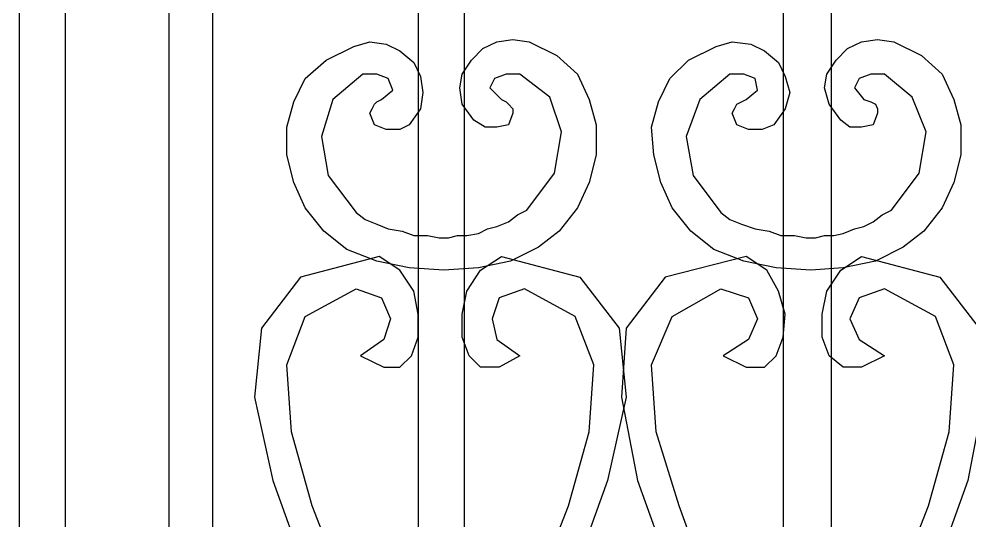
# Model space of a CAD drawing. Header units: centimetres. Extents: x -44.8 to 53, y -30.8 to 53.
# Drawn here: x -43.74 to -17.05, y 10.42 to 24.5 of the extents above; entities that cross this region are included whole.
import ezdxf

# ---------------------------------------------------------------- set-up
doc = ezdxf.new("R2010")
doc.units = ezdxf.units.CM
doc.header["$MEASUREMENT"] = 0
doc.layers.add('layer 1', color=7, linetype='Continuous')

msp = doc.modelspace()

# ---------------------------------------------------------------- linework, layer by layer
at = {"layer": 'layer 1', "color": 156}
for points, knots in [([(-32.53622, -28.21475), (-32.53622, -28.21475), (-32.53622, 51.52764), (-32.53622, 51.52764), (-32.53622, 51.52764), (-32.53622, 51.52764), (-31.24065, 51.52764), (-31.24065, 51.52764), (-31.24065, 51.52764), (-31.24065, 51.52764), (-31.24065, -28.14997), (-31.24065, -28.14997), (-31.24065, -28.14997), (-31.24065, -28.14997), (-32.53622, -28.21475), (-32.53622, -28.21475)], [0, 0, 0, 0, 0.25, 0.25, 0.25, 0.25, 0.5, 0.5, 0.5, 0.5, 0.75, 0.75, 0.75, 0.75, 1, 1, 1, 1]), ([(-22.30121, -28.21475), (-22.30121, -28.21475), (-22.30121, 51.52764), (-22.30121, 51.52764), (-22.30121, 51.52764), (-22.30121, 51.52764), (-20.94086, 51.52764), (-20.94086, 51.52764), (-20.94086, 51.52764), (-20.94086, 51.52764), (-20.94086, -28.14997), (-20.94086, -28.14997), (-20.94086, -28.14997), (-20.94086, -28.14997), (-22.30121, -28.21475), (-22.30121, -28.21475)], [0, 0, 0, 0, 0.25, 0.25, 0.25, 0.25, 0.5, 0.5, 0.5, 0.5, 0.75, 0.75, 0.75, 0.75, 1, 1, 1, 1]), ([(-43.74291, 48.74216), (-43.74291, 48.74216), (-38.30152, 48.74216), (-38.30152, 48.74216), (-38.30152, 48.74216), (-38.30152, 48.74216), (-38.30152, -27.43741), (-38.30152, -27.43741), (-38.30152, -27.43741), (-38.30152, -27.43741), (-43.74291, -27.43741), (-43.74291, -27.43741), (-43.74291, -27.43741), (-43.74291, -27.43741), (-43.74291, 48.74216), (-43.74291, 48.74216)], [0, 0, 0, 0, 0.25, 0.25, 0.25, 0.25, 0.5, 0.5, 0.5, 0.5, 0.75, 0.75, 0.75, 0.75, 1, 1, 1, 1]), ([(-28.58473, 18.55536), (-28.58473, 18.55536), (-28.0665, 19.20314), (-28.0665, 19.20314), (-28.0665, 19.20314), (-28.0665, 19.20314), (-27.74261, 19.91571), (-27.74261, 19.91571), (-27.74261, 19.91571), (-27.74261, 19.91571), (-27.54828, 20.69305), (-27.54828, 20.69305), (-27.54828, 20.69305), (-27.54828, 20.69305), (-27.54828, 21.53517), (-27.54828, 21.53517), (-27.54828, 21.53517), (-27.54828, 21.53517), (-27.74261, 22.24774), (-27.74261, 22.24774), (-27.74261, 22.24774), (-27.74261, 22.24774), (-28.0665, 22.9603), (-28.0665, 22.9603), (-28.0665, 22.9603), (-28.0665, 22.9603), (-28.64951, 23.47853), (-28.64951, 23.47853), (-28.64951, 23.47853), (-28.64951, 23.47853), (-29.42685, 23.8672), (-29.42685, 23.8672), (-29.42685, 23.8672), (-29.42685, 23.8672), (-29.8803, 23.93198), (-29.8803, 23.93198), (-29.8803, 23.93198), (-29.8803, 23.93198), (-30.33375, 23.8672), (-30.33375, 23.8672), (-30.33375, 23.8672), (-30.33375, 23.8672), (-30.72243, 23.67286), (-30.72243, 23.67286), (-30.72243, 23.67286), (-30.72243, 23.67286), (-31.04632, 23.34897), (-31.04632, 23.34897), (-31.04632, 23.34897), (-31.04632, 23.34897), (-31.30543, 22.9603), (-31.30543, 22.9603), (-31.30543, 22.9603), (-31.30543, 22.9603), (-31.37021, 22.57163), (-31.37021, 22.57163), (-31.37021, 22.57163), (-31.37021, 22.57163), (-31.30543, 22.11818), (-31.30543, 22.11818), (-31.30543, 22.11818), (-31.30543, 22.11818), (-30.98154, 21.66473), (-30.98154, 21.66473), (-30.98154, 21.66473), (-30.98154, 21.66473), (-30.65765, 21.47039), (-30.65765, 21.47039), (-30.65765, 21.47039), (-30.65765, 21.47039), (-30.33375, 21.47039), (-30.33375, 21.47039), (-30.33375, 21.47039), (-30.33375, 21.47039), (-30.00986, 21.53517), (-30.00986, 21.53517), (-30.00986, 21.53517), (-30.00986, 21.53517), (-29.8803, 21.85906), (-29.8803, 21.85906), (-29.8803, 21.85906), (-29.8803, 21.85906), (-29.8803, 21.98862), (-29.8803, 21.98862), (-29.8803, 21.98862), (-29.8803, 21.98862), (-30.00986, 22.11818), (-30.00986, 22.11818), (-30.00986, 22.11818), (-30.00986, 22.11818), (-30.07464, 22.18296), (-30.07464, 22.18296), (-30.07464, 22.18296), (-30.07464, 22.18296), (-30.2042, 22.24774), (-30.2042, 22.24774), (-30.2042, 22.24774), (-30.2042, 22.24774), (-30.52809, 22.57163), (-30.52809, 22.57163), (-30.52809, 22.57163), (-30.52809, 22.57163), (-30.39853, 22.83074), (-30.39853, 22.83074), (-30.39853, 22.83074), (-30.39853, 22.83074), (-30.07464, 22.9603), (-30.07464, 22.9603), (-30.07464, 22.9603), (-30.07464, 22.9603), (-29.68597, 22.9603), (-29.68597, 22.9603), (-29.68597, 22.9603), (-29.68597, 22.9603), (-28.84385, 22.31251), (-28.84385, 22.31251), (-28.84385, 22.31251), (-28.84385, 22.31251), (-28.51995, 21.34084), (-28.51995, 21.34084), (-28.51995, 21.34084), (-28.51995, 21.34084), (-28.71429, 20.17482), (-28.71429, 20.17482), (-28.71429, 20.17482), (-28.71429, 20.17482), (-29.49163, 19.13837), (-29.49163, 19.13837), (-29.49163, 19.13837), (-29.49163, 19.13837), (-29.75075, 19.00881), (-29.75075, 19.00881), (-29.75075, 19.00881), (-29.75075, 19.00881), (-30.00986, 18.81447), (-30.00986, 18.81447), (-30.00986, 18.81447), (-30.00986, 18.81447), (-30.33375, 18.68492), (-30.33375, 18.68492), (-30.33375, 18.68492), (-30.33375, 18.68492), (-30.59287, 18.62014), (-30.59287, 18.62014), (-30.59287, 18.62014), (-30.59287, 18.62014), (-30.85198, 18.49058), (-30.85198, 18.49058), (-30.85198, 18.49058), (-30.85198, 18.49058), (-31.17587, 18.4258), (-31.17587, 18.4258), (-31.17587, 18.4258), (-31.17587, 18.4258), (-31.43499, 18.4258), (-31.43499, 18.4258), (-31.43499, 18.4258), (-31.43499, 18.4258), (-31.6941, 18.36102), (-31.6941, 18.36102), (-31.6941, 18.36102), (-31.6941, 18.36102), (-31.6941, 18.36102), (-31.6941, 18.36102), (-31.6941, 18.36102), (-31.6941, 18.36102), (-31.6941, 18.36102), (-31.6941, 18.36102), (-31.6941, 18.36102), (-31.6941, 18.36102), (-31.6941, 18.36102), (-31.6941, 18.36102), (-31.6941, 18.36102), (-31.6941, 18.36102), (-31.6941, 18.36102), (-31.6941, 18.36102), (-31.6941, 18.36102), (-31.6941, 18.36102), (-31.95322, 18.36102), (-31.95322, 18.36102), (-31.95322, 18.36102), (-31.95322, 18.36102), (-32.27711, 18.4258), (-32.27711, 18.4258), (-32.27711, 18.4258), (-32.27711, 18.4258), (-32.66578, 18.4258), (-32.66578, 18.4258), (-32.66578, 18.4258), (-32.66578, 18.4258), (-32.98967, 18.55536), (-32.98967, 18.55536), (-32.98967, 18.55536), (-32.98967, 18.55536), (-33.37835, 18.62014), (-33.37835, 18.62014), (-33.37835, 18.62014), (-33.37835, 18.62014), (-33.70224, 18.74969), (-33.70224, 18.74969), (-33.70224, 18.74969), (-33.70224, 18.74969), (-34.02613, 18.87925), (-34.02613, 18.87925), (-34.02613, 18.87925), (-34.02613, 18.87925), (-34.28525, 19.07359), (-34.28525, 19.07359), (-34.28525, 19.07359), (-34.28525, 19.07359), (-35.06259, 20.11004), (-35.06259, 20.11004), (-35.06259, 20.11004), (-35.06259, 20.11004), (-35.25692, 21.21128), (-35.25692, 21.21128), (-35.25692, 21.21128), (-35.25692, 21.21128), (-34.93303, 22.24774), (-34.93303, 22.24774), (-34.93303, 22.24774), (-34.93303, 22.24774), (-34.09091, 22.9603), (-34.09091, 22.9603), (-34.09091, 22.9603), (-34.09091, 22.9603), (-33.70224, 22.9603), (-33.70224, 22.9603), (-33.70224, 22.9603), (-33.70224, 22.9603), (-33.37835, 22.83074), (-33.37835, 22.83074), (-33.37835, 22.83074), (-33.37835, 22.83074), (-33.24879, 22.50685), (-33.24879, 22.50685), (-33.24879, 22.50685), (-33.24879, 22.50685), (-33.57268, 22.24774), (-33.57268, 22.24774), (-33.57268, 22.24774), (-33.57268, 22.24774), (-33.70224, 22.18296), (-33.70224, 22.18296), (-33.70224, 22.18296), (-33.70224, 22.18296), (-33.76702, 22.11818), (-33.76702, 22.11818), (-33.76702, 22.11818), (-33.76702, 22.11818), (-33.8318, 21.98862), (-33.8318, 21.98862), (-33.8318, 21.98862), (-33.8318, 21.98862), (-33.89657, 21.85906), (-33.89657, 21.85906), (-33.89657, 21.85906), (-33.89657, 21.85906), (-33.76702, 21.53517), (-33.76702, 21.53517), (-33.76702, 21.53517), (-33.76702, 21.53517), (-33.44312, 21.40561), (-33.44312, 21.40561), (-33.44312, 21.40561), (-33.44312, 21.40561), (-33.05445, 21.40561), (-33.05445, 21.40561), (-33.05445, 21.40561), (-33.05445, 21.40561), (-32.79534, 21.53517), (-32.79534, 21.53517), (-32.79534, 21.53517), (-32.79534, 21.53517), (-32.47145, 21.98862), (-32.47145, 21.98862), (-32.47145, 21.98862), (-32.47145, 21.98862), (-32.40667, 22.44207), (-32.40667, 22.44207), (-32.40667, 22.44207), (-32.40667, 22.44207), (-32.47145, 22.89552), (-32.47145, 22.89552), (-32.47145, 22.89552), (-32.47145, 22.89552), (-32.66578, 23.28419), (-32.66578, 23.28419), (-32.66578, 23.28419), (-32.66578, 23.28419), (-33.05445, 23.60809), (-33.05445, 23.60809), (-33.05445, 23.60809), (-33.05445, 23.60809), (-33.44312, 23.80242), (-33.44312, 23.80242), (-33.44312, 23.80242), (-33.44312, 23.80242), (-33.89657, 23.8672), (-33.89657, 23.8672), (-33.89657, 23.8672), (-33.89657, 23.8672), (-34.35002, 23.73764), (-34.35002, 23.73764), (-34.35002, 23.73764), (-34.35002, 23.73764), (-35.12737, 23.34897), (-35.12737, 23.34897), (-35.12737, 23.34897), (-35.12737, 23.34897), (-35.71037, 22.83074), (-35.71037, 22.83074), (-35.71037, 22.83074), (-35.71037, 22.83074), (-36.03427, 22.18296), (-36.03427, 22.18296), (-36.03427, 22.18296), (-36.03427, 22.18296), (-36.2286, 21.47039), (-36.2286, 21.47039), (-36.2286, 21.47039), (-36.2286, 21.47039), (-36.2286, 20.69305), (-36.2286, 20.69305), (-36.2286, 20.69305), (-36.2286, 20.69305), (-36.03427, 19.91571), (-36.03427, 19.91571), (-36.03427, 19.91571), (-36.03427, 19.91571), (-35.71037, 19.20314), (-35.71037, 19.20314), (-35.71037, 19.20314), (-35.71037, 19.20314), (-35.19214, 18.55536), (-35.19214, 18.55536), (-35.19214, 18.55536), (-35.19214, 18.55536), (-34.54436, 18.03713), (-34.54436, 18.03713), (-34.54436, 18.03713), (-34.54436, 18.03713), (-33.70224, 17.71324), (-33.70224, 17.71324), (-33.70224, 17.71324), (-33.70224, 17.71324), (-32.79534, 17.5189), (-32.79534, 17.5189), (-32.79534, 17.5189), (-32.79534, 17.5189), (-31.82366, 17.45412), (-31.82366, 17.45412), (-31.82366, 17.45412), (-31.82366, 17.45412), (-30.85198, 17.5189), (-30.85198, 17.5189), (-30.85198, 17.5189), (-30.85198, 17.5189), (-29.94508, 17.71324), (-29.94508, 17.71324), (-29.94508, 17.71324), (-29.94508, 17.71324), (-29.16774, 18.10191), (-29.16774, 18.10191), (-29.16774, 18.10191), (-29.16774, 18.10191), (-28.58473, 18.55536), (-28.58473, 18.55536)], [0, 0, 0, 0, 0.01086957, 0.01086957, 0.01086957, 0.01086957, 0.02173913, 0.02173913, 0.02173913, 0.02173913, 0.0326087, 0.0326087, 0.0326087, 0.0326087, 0.04347826, 0.04347826, 0.04347826, 0.04347826, 0.05434783, 0.05434783, 0.05434783, 0.05434783, 0.06521739, 0.06521739, 0.06521739, 0.06521739, 0.07608696, 0.07608696, 0.07608696, 0.07608696, 0.08695652, 0.08695652, 0.08695652, 0.08695652, 0.09782609, 0.09782609, 0.09782609, 0.09782609, 0.10869565, 0.10869565, 0.10869565, 0.10869565, 0.11956522, 0.11956522, 0.11956522, 0.11956522, 0.13043478, 0.13043478, 0.13043478, 0.13043478, 0.14130435, 0.14130435, 0.14130435, 0.14130435, 0.15217391, 0.15217391, 0.15217391, 0.15217391, 0.16304348, 0.16304348, 0.16304348, 0.16304348, 0.17391304, 0.17391304, 0.17391304, 0.17391304, 0.18478261, 0.18478261, 0.18478261, 0.18478261, 0.19565217, 0.19565217, 0.19565217, 0.19565217, 0.20652174, 0.20652174, 0.20652174, 0.20652174, 0.2173913, 0.2173913, 0.2173913, 0.2173913, 0.22826087, 0.22826087, 0.22826087, 0.22826087, 0.23913043, 0.23913043, 0.23913043, 0.23913043, 0.25, 0.25, 0.25, 0.25, 0.26086957, 0.26086957, 0.26086957, 0.26086957, 0.27173913, 0.27173913, 0.27173913, 0.27173913, 0.2826087, 0.2826087, 0.2826087, 0.2826087, 0.29347826, 0.29347826, 0.29347826, 0.29347826, 0.30434783, 0.30434783, 0.30434783, 0.30434783, 0.31521739, 0.31521739, 0.31521739, 0.31521739, 0.32608696, 0.32608696, 0.32608696, 0.32608696, 0.33695652, 0.33695652, 0.33695652, 0.33695652, 0.34782609, 0.34782609, 0.34782609, 0.34782609, 0.35869565, 0.35869565, 0.35869565, 0.35869565, 0.36956522, 0.36956522, 0.36956522, 0.36956522, 0.38043478, 0.38043478, 0.38043478, 0.38043478, 0.39130435, 0.39130435, 0.39130435, 0.39130435, 0.40217391, 0.40217391, 0.40217391, 0.40217391, 0.41304348, 0.41304348, 0.41304348, 0.41304348, 0.42391304, 0.42391304, 0.42391304, 0.42391304, 0.43478261, 0.43478261, 0.43478261, 0.43478261, 0.44565217, 0.44565217, 0.44565217, 0.44565217, 0.45652174, 0.45652174, 0.45652174, 0.45652174, 0.4673913, 0.4673913, 0.4673913, 0.4673913, 0.47826087, 0.47826087, 0.47826087, 0.47826087, 0.48913043, 0.48913043, 0.48913043, 0.48913043, 0.5, 0.5, 0.5, 0.5, 0.51086957, 0.51086957, 0.51086957, 0.51086957, 0.52173913, 0.52173913, 0.52173913, 0.52173913, 0.5326087, 0.5326087, 0.5326087, 0.5326087, 0.54347826, 0.54347826, 0.54347826, 0.54347826, 0.55434783, 0.55434783, 0.55434783, 0.55434783, 0.56521739, 0.56521739, 0.56521739, 0.56521739, 0.57608696, 0.57608696, 0.57608696, 0.57608696, 0.58695652, 0.58695652, 0.58695652, 0.58695652, 0.59782609, 0.59782609, 0.59782609, 0.59782609, 0.60869565, 0.60869565, 0.60869565, 0.60869565, 0.61956522, 0.61956522, 0.61956522, 0.61956522, 0.63043478, 0.63043478, 0.63043478, 0.63043478, 0.64130435, 0.64130435, 0.64130435, 0.64130435, 0.65217391, 0.65217391, 0.65217391, 0.65217391, 0.66304348, 0.66304348, 0.66304348, 0.66304348, 0.67391304, 0.67391304, 0.67391304, 0.67391304, 0.68478261, 0.68478261, 0.68478261, 0.68478261, 0.69565217, 0.69565217, 0.69565217, 0.69565217, 0.70652174, 0.70652174, 0.70652174, 0.70652174, 0.7173913, 0.7173913, 0.7173913, 0.7173913, 0.72826087, 0.72826087, 0.72826087, 0.72826087, 0.73913043, 0.73913043, 0.73913043, 0.73913043, 0.75, 0.75, 0.75, 0.75, 0.76086957, 0.76086957, 0.76086957, 0.76086957, 0.77173913, 0.77173913, 0.77173913, 0.77173913, 0.7826087, 0.7826087, 0.7826087, 0.7826087, 0.79347826, 0.79347826, 0.79347826, 0.79347826, 0.80434783, 0.80434783, 0.80434783, 0.80434783, 0.81521739, 0.81521739, 0.81521739, 0.81521739, 0.82608696, 0.82608696, 0.82608696, 0.82608696, 0.83695652, 0.83695652, 0.83695652, 0.83695652, 0.84782609, 0.84782609, 0.84782609, 0.84782609, 0.85869565, 0.85869565, 0.85869565, 0.85869565, 0.86956522, 0.86956522, 0.86956522, 0.86956522, 0.88043478, 0.88043478, 0.88043478, 0.88043478, 0.89130435, 0.89130435, 0.89130435, 0.89130435, 0.90217391, 0.90217391, 0.90217391, 0.90217391, 0.91304348, 0.91304348, 0.91304348, 0.91304348, 0.92391304, 0.92391304, 0.92391304, 0.92391304, 0.93478261, 0.93478261, 0.93478261, 0.93478261, 0.94565217, 0.94565217, 0.94565217, 0.94565217, 0.95652174, 0.95652174, 0.95652174, 0.95652174, 0.9673913, 0.9673913, 0.9673913, 0.9673913, 0.97826087, 0.97826087, 0.97826087, 0.97826087, 0.98913043, 0.98913043, 0.98913043, 0.98913043, 1, 1, 1, 1]), ([(-18.34972, 18.55536), (-18.34972, 18.55536), (-17.83149, 19.20314), (-17.83149, 19.20314), (-17.83149, 19.20314), (-17.83149, 19.20314), (-17.5076, 19.91571), (-17.5076, 19.91571), (-17.5076, 19.91571), (-17.5076, 19.91571), (-17.31327, 20.69305), (-17.31327, 20.69305), (-17.31327, 20.69305), (-17.31327, 20.69305), (-17.31327, 21.53517), (-17.31327, 21.53517), (-17.31327, 21.53517), (-17.31327, 21.53517), (-17.5076, 22.24774), (-17.5076, 22.24774), (-17.5076, 22.24774), (-17.5076, 22.24774), (-17.83149, 22.9603), (-17.83149, 22.9603), (-17.83149, 22.9603), (-17.83149, 22.9603), (-18.4145, 23.47853), (-18.4145, 23.47853), (-18.4145, 23.47853), (-18.4145, 23.47853), (-19.19184, 23.8672), (-19.19184, 23.8672), (-19.19184, 23.8672), (-19.19184, 23.8672), (-19.64529, 23.93198), (-19.64529, 23.93198), (-19.64529, 23.93198), (-19.64529, 23.93198), (-20.09874, 23.8672), (-20.09874, 23.8672), (-20.09874, 23.8672), (-20.09874, 23.8672), (-20.48741, 23.67286), (-20.48741, 23.67286), (-20.48741, 23.67286), (-20.48741, 23.67286), (-20.81131, 23.34897), (-20.81131, 23.34897), (-20.81131, 23.34897), (-20.81131, 23.34897), (-21.07042, 22.9603), (-21.07042, 22.9603), (-21.07042, 22.9603), (-21.07042, 22.9603), (-21.1352, 22.57163), (-21.1352, 22.57163), (-21.1352, 22.57163), (-21.1352, 22.57163), (-21.00564, 22.11818), (-21.00564, 22.11818), (-21.00564, 22.11818), (-21.00564, 22.11818), (-20.68175, 21.66473), (-20.68175, 21.66473), (-20.68175, 21.66473), (-20.68175, 21.66473), (-20.42264, 21.47039), (-20.42264, 21.47039), (-20.42264, 21.47039), (-20.42264, 21.47039), (-20.09874, 21.47039), (-20.09874, 21.47039), (-20.09874, 21.47039), (-20.09874, 21.47039), (-19.77485, 21.53517), (-19.77485, 21.53517), (-19.77485, 21.53517), (-19.77485, 21.53517), (-19.64529, 21.85906), (-19.64529, 21.85906), (-19.64529, 21.85906), (-19.64529, 21.85906), (-19.64529, 21.98862), (-19.64529, 21.98862), (-19.64529, 21.98862), (-19.64529, 21.98862), (-19.71007, 22.11818), (-19.71007, 22.11818), (-19.71007, 22.11818), (-19.71007, 22.11818), (-19.83963, 22.18296), (-19.83963, 22.18296), (-19.83963, 22.18296), (-19.83963, 22.18296), (-20.03396, 22.24774), (-20.03396, 22.24774), (-20.03396, 22.24774), (-20.03396, 22.24774), (-20.29308, 22.57163), (-20.29308, 22.57163), (-20.29308, 22.57163), (-20.29308, 22.57163), (-20.16352, 22.83074), (-20.16352, 22.83074), (-20.16352, 22.83074), (-20.16352, 22.83074), (-19.83963, 22.9603), (-19.83963, 22.9603), (-19.83963, 22.9603), (-19.83963, 22.9603), (-19.45096, 22.9603), (-19.45096, 22.9603), (-19.45096, 22.9603), (-19.45096, 22.9603), (-18.67362, 22.31251), (-18.67362, 22.31251), (-18.67362, 22.31251), (-18.67362, 22.31251), (-18.28494, 21.34084), (-18.28494, 21.34084), (-18.28494, 21.34084), (-18.28494, 21.34084), (-18.47928, 20.17482), (-18.47928, 20.17482), (-18.47928, 20.17482), (-18.47928, 20.17482), (-19.25662, 19.13837), (-19.25662, 19.13837), (-19.25662, 19.13837), (-19.25662, 19.13837), (-19.51574, 19.00881), (-19.51574, 19.00881), (-19.51574, 19.00881), (-19.51574, 19.00881), (-19.77485, 18.81447), (-19.77485, 18.81447), (-19.77485, 18.81447), (-19.77485, 18.81447), (-20.03396, 18.68492), (-20.03396, 18.68492), (-20.03396, 18.68492), (-20.03396, 18.68492), (-20.29308, 18.62014), (-20.29308, 18.62014), (-20.29308, 18.62014), (-20.29308, 18.62014), (-20.61697, 18.49058), (-20.61697, 18.49058), (-20.61697, 18.49058), (-20.61697, 18.49058), (-20.87609, 18.4258), (-20.87609, 18.4258), (-20.87609, 18.4258), (-20.87609, 18.4258), (-21.1352, 18.4258), (-21.1352, 18.4258), (-21.1352, 18.4258), (-21.1352, 18.4258), (-21.39431, 18.36102), (-21.39431, 18.36102), (-21.39431, 18.36102), (-21.39431, 18.36102), (-21.39431, 18.36102), (-21.39431, 18.36102), (-21.39431, 18.36102), (-21.39431, 18.36102), (-21.39431, 18.36102), (-21.39431, 18.36102), (-21.39431, 18.36102), (-21.39431, 18.36102), (-21.39431, 18.36102), (-21.39431, 18.36102), (-21.39431, 18.36102), (-21.39431, 18.36102), (-21.39431, 18.36102), (-21.39431, 18.36102), (-21.39431, 18.36102), (-21.39431, 18.36102), (-21.65343, 18.36102), (-21.65343, 18.36102), (-21.65343, 18.36102), (-21.65343, 18.36102), (-21.97732, 18.4258), (-21.97732, 18.4258), (-21.97732, 18.4258), (-21.97732, 18.4258), (-22.36599, 18.4258), (-22.36599, 18.4258), (-22.36599, 18.4258), (-22.36599, 18.4258), (-22.68989, 18.55536), (-22.68989, 18.55536), (-22.68989, 18.55536), (-22.68989, 18.55536), (-23.07856, 18.62014), (-23.07856, 18.62014), (-23.07856, 18.62014), (-23.07856, 18.62014), (-23.46723, 18.74969), (-23.46723, 18.74969), (-23.46723, 18.74969), (-23.46723, 18.74969), (-23.79112, 18.87925), (-23.79112, 18.87925), (-23.79112, 18.87925), (-23.79112, 18.87925), (-24.05023, 19.07359), (-24.05023, 19.07359), (-24.05023, 19.07359), (-24.05023, 19.07359), (-24.82758, 20.11004), (-24.82758, 20.11004), (-24.82758, 20.11004), (-24.82758, 20.11004), (-25.02191, 21.21128), (-25.02191, 21.21128), (-25.02191, 21.21128), (-25.02191, 21.21128), (-24.63324, 22.24774), (-24.63324, 22.24774), (-24.63324, 22.24774), (-24.63324, 22.24774), (-23.79112, 22.9603), (-23.79112, 22.9603), (-23.79112, 22.9603), (-23.79112, 22.9603), (-23.40245, 22.9603), (-23.40245, 22.9603), (-23.40245, 22.9603), (-23.40245, 22.9603), (-23.07856, 22.83074), (-23.07856, 22.83074), (-23.07856, 22.83074), (-23.07856, 22.83074), (-23.01378, 22.50685), (-23.01378, 22.50685), (-23.01378, 22.50685), (-23.01378, 22.50685), (-23.33767, 22.24774), (-23.33767, 22.24774), (-23.33767, 22.24774), (-23.33767, 22.24774), (-23.46723, 22.18296), (-23.46723, 22.18296), (-23.46723, 22.18296), (-23.46723, 22.18296), (-23.59678, 22.11818), (-23.59678, 22.11818), (-23.59678, 22.11818), (-23.59678, 22.11818), (-23.66156, 21.98862), (-23.66156, 21.98862), (-23.66156, 21.98862), (-23.66156, 21.98862), (-23.72634, 21.85906), (-23.72634, 21.85906), (-23.72634, 21.85906), (-23.72634, 21.85906), (-23.59678, 21.53517), (-23.59678, 21.53517), (-23.59678, 21.53517), (-23.59678, 21.53517), (-23.27289, 21.40561), (-23.27289, 21.40561), (-23.27289, 21.40561), (-23.27289, 21.40561), (-22.88422, 21.40561), (-22.88422, 21.40561), (-22.88422, 21.40561), (-22.88422, 21.40561), (-22.56033, 21.53517), (-22.56033, 21.53517), (-22.56033, 21.53517), (-22.56033, 21.53517), (-22.23644, 21.98862), (-22.23644, 21.98862), (-22.23644, 21.98862), (-22.23644, 21.98862), (-22.10688, 22.44207), (-22.10688, 22.44207), (-22.10688, 22.44207), (-22.10688, 22.44207), (-22.23644, 22.89552), (-22.23644, 22.89552), (-22.23644, 22.89552), (-22.23644, 22.89552), (-22.43077, 23.28419), (-22.43077, 23.28419), (-22.43077, 23.28419), (-22.43077, 23.28419), (-22.81944, 23.60809), (-22.81944, 23.60809), (-22.81944, 23.60809), (-22.81944, 23.60809), (-23.20811, 23.80242), (-23.20811, 23.80242), (-23.20811, 23.80242), (-23.20811, 23.80242), (-23.72634, 23.8672), (-23.72634, 23.8672), (-23.72634, 23.8672), (-23.72634, 23.8672), (-24.17979, 23.73764), (-24.17979, 23.73764), (-24.17979, 23.73764), (-24.17979, 23.73764), (-24.95713, 23.34897), (-24.95713, 23.34897), (-24.95713, 23.34897), (-24.95713, 23.34897), (-25.47536, 22.83074), (-25.47536, 22.83074), (-25.47536, 22.83074), (-25.47536, 22.83074), (-25.79926, 22.18296), (-25.79926, 22.18296), (-25.79926, 22.18296), (-25.79926, 22.18296), (-25.99359, 21.47039), (-25.99359, 21.47039), (-25.99359, 21.47039), (-25.99359, 21.47039), (-25.92881, 20.69305), (-25.92881, 20.69305), (-25.92881, 20.69305), (-25.92881, 20.69305), (-25.73448, 19.91571), (-25.73448, 19.91571), (-25.73448, 19.91571), (-25.73448, 19.91571), (-25.41058, 19.20314), (-25.41058, 19.20314), (-25.41058, 19.20314), (-25.41058, 19.20314), (-24.89236, 18.55536), (-24.89236, 18.55536), (-24.89236, 18.55536), (-24.89236, 18.55536), (-24.24457, 18.03713), (-24.24457, 18.03713), (-24.24457, 18.03713), (-24.24457, 18.03713), (-23.40245, 17.71324), (-23.40245, 17.71324), (-23.40245, 17.71324), (-23.40245, 17.71324), (-22.49555, 17.5189), (-22.49555, 17.5189), (-22.49555, 17.5189), (-22.49555, 17.5189), (-21.52387, 17.45412), (-21.52387, 17.45412), (-21.52387, 17.45412), (-21.52387, 17.45412), (-20.61697, 17.5189), (-20.61697, 17.5189), (-20.61697, 17.5189), (-20.61697, 17.5189), (-19.71007, 17.71324), (-19.71007, 17.71324), (-19.71007, 17.71324), (-19.71007, 17.71324), (-18.93273, 18.10191), (-18.93273, 18.10191), (-18.93273, 18.10191), (-18.93273, 18.10191), (-18.34972, 18.55536), (-18.34972, 18.55536)], [0, 0, 0, 0, 0.01086957, 0.01086957, 0.01086957, 0.01086957, 0.02173913, 0.02173913, 0.02173913, 0.02173913, 0.0326087, 0.0326087, 0.0326087, 0.0326087, 0.04347826, 0.04347826, 0.04347826, 0.04347826, 0.05434783, 0.05434783, 0.05434783, 0.05434783, 0.06521739, 0.06521739, 0.06521739, 0.06521739, 0.07608696, 0.07608696, 0.07608696, 0.07608696, 0.08695652, 0.08695652, 0.08695652, 0.08695652, 0.09782609, 0.09782609, 0.09782609, 0.09782609, 0.10869565, 0.10869565, 0.10869565, 0.10869565, 0.11956522, 0.11956522, 0.11956522, 0.11956522, 0.13043478, 0.13043478, 0.13043478, 0.13043478, 0.14130435, 0.14130435, 0.14130435, 0.14130435, 0.15217391, 0.15217391, 0.15217391, 0.15217391, 0.16304348, 0.16304348, 0.16304348, 0.16304348, 0.17391304, 0.17391304, 0.17391304, 0.17391304, 0.18478261, 0.18478261, 0.18478261, 0.18478261, 0.19565217, 0.19565217, 0.19565217, 0.19565217, 0.20652174, 0.20652174, 0.20652174, 0.20652174, 0.2173913, 0.2173913, 0.2173913, 0.2173913, 0.22826087, 0.22826087, 0.22826087, 0.22826087, 0.23913043, 0.23913043, 0.23913043, 0.23913043, 0.25, 0.25, 0.25, 0.25, 0.26086957, 0.26086957, 0.26086957, 0.26086957, 0.27173913, 0.27173913, 0.27173913, 0.27173913, 0.2826087, 0.2826087, 0.2826087, 0.2826087, 0.29347826, 0.29347826, 0.29347826, 0.29347826, 0.30434783, 0.30434783, 0.30434783, 0.30434783, 0.31521739, 0.31521739, 0.31521739, 0.31521739, 0.32608696, 0.32608696, 0.32608696, 0.32608696, 0.33695652, 0.33695652, 0.33695652, 0.33695652, 0.34782609, 0.34782609, 0.34782609, 0.34782609, 0.35869565, 0.35869565, 0.35869565, 0.35869565, 0.36956522, 0.36956522, 0.36956522, 0.36956522, 0.38043478, 0.38043478, 0.38043478, 0.38043478, 0.39130435, 0.39130435, 0.39130435, 0.39130435, 0.40217391, 0.40217391, 0.40217391, 0.40217391, 0.41304348, 0.41304348, 0.41304348, 0.41304348, 0.42391304, 0.42391304, 0.42391304, 0.42391304, 0.43478261, 0.43478261, 0.43478261, 0.43478261, 0.44565217, 0.44565217, 0.44565217, 0.44565217, 0.45652174, 0.45652174, 0.45652174, 0.45652174, 0.4673913, 0.4673913, 0.4673913, 0.4673913, 0.47826087, 0.47826087, 0.47826087, 0.47826087, 0.48913043, 0.48913043, 0.48913043, 0.48913043, 0.5, 0.5, 0.5, 0.5, 0.51086957, 0.51086957, 0.51086957, 0.51086957, 0.52173913, 0.52173913, 0.52173913, 0.52173913, 0.5326087, 0.5326087, 0.5326087, 0.5326087, 0.54347826, 0.54347826, 0.54347826, 0.54347826, 0.55434783, 0.55434783, 0.55434783, 0.55434783, 0.56521739, 0.56521739, 0.56521739, 0.56521739, 0.57608696, 0.57608696, 0.57608696, 0.57608696, 0.58695652, 0.58695652, 0.58695652, 0.58695652, 0.59782609, 0.59782609, 0.59782609, 0.59782609, 0.60869565, 0.60869565, 0.60869565, 0.60869565, 0.61956522, 0.61956522, 0.61956522, 0.61956522, 0.63043478, 0.63043478, 0.63043478, 0.63043478, 0.64130435, 0.64130435, 0.64130435, 0.64130435, 0.65217391, 0.65217391, 0.65217391, 0.65217391, 0.66304348, 0.66304348, 0.66304348, 0.66304348, 0.67391304, 0.67391304, 0.67391304, 0.67391304, 0.68478261, 0.68478261, 0.68478261, 0.68478261, 0.69565217, 0.69565217, 0.69565217, 0.69565217, 0.70652174, 0.70652174, 0.70652174, 0.70652174, 0.7173913, 0.7173913, 0.7173913, 0.7173913, 0.72826087, 0.72826087, 0.72826087, 0.72826087, 0.73913043, 0.73913043, 0.73913043, 0.73913043, 0.75, 0.75, 0.75, 0.75, 0.76086957, 0.76086957, 0.76086957, 0.76086957, 0.77173913, 0.77173913, 0.77173913, 0.77173913, 0.7826087, 0.7826087, 0.7826087, 0.7826087, 0.79347826, 0.79347826, 0.79347826, 0.79347826, 0.80434783, 0.80434783, 0.80434783, 0.80434783, 0.81521739, 0.81521739, 0.81521739, 0.81521739, 0.82608696, 0.82608696, 0.82608696, 0.82608696, 0.83695652, 0.83695652, 0.83695652, 0.83695652, 0.84782609, 0.84782609, 0.84782609, 0.84782609, 0.85869565, 0.85869565, 0.85869565, 0.85869565, 0.86956522, 0.86956522, 0.86956522, 0.86956522, 0.88043478, 0.88043478, 0.88043478, 0.88043478, 0.89130435, 0.89130435, 0.89130435, 0.89130435, 0.90217391, 0.90217391, 0.90217391, 0.90217391, 0.91304348, 0.91304348, 0.91304348, 0.91304348, 0.92391304, 0.92391304, 0.92391304, 0.92391304, 0.93478261, 0.93478261, 0.93478261, 0.93478261, 0.94565217, 0.94565217, 0.94565217, 0.94565217, 0.95652174, 0.95652174, 0.95652174, 0.95652174, 0.9673913, 0.9673913, 0.9673913, 0.9673913, 0.97826087, 0.97826087, 0.97826087, 0.97826087, 0.98913043, 0.98913043, 0.98913043, 0.98913043, 1, 1, 1, 1]), ([(-32.53622, -1.33165), (-32.53622, -1.33165), (-32.53622, -0.55431), (-32.53622, -0.55431), (-32.53622, -0.55431), (-32.53622, -0.55431), (-32.601, 0.35259), (-32.601, 0.35259), (-32.601, 0.35259), (-32.601, 0.35259), (-32.73056, 1.32427), (-32.73056, 1.32427), (-32.73056, 1.32427), (-32.73056, 1.32427), (-32.9249, 2.36072), (-32.9249, 2.36072), (-32.9249, 2.36072), (-32.9249, 2.36072), (-33.63746, 4.2393), (-33.63746, 4.2393), (-33.63746, 4.2393), (-33.63746, 4.2393), (-34.60914, 6.50655), (-34.60914, 6.50655), (-34.60914, 6.50655), (-34.60914, 6.50655), (-35.71037, 9.03291), (-35.71037, 9.03291), (-35.71037, 9.03291), (-35.71037, 9.03291), (-36.61727, 11.55928), (-36.61727, 11.55928), (-36.61727, 11.55928), (-36.61727, 11.55928), (-37.1355, 13.8913), (-37.1355, 13.8913), (-37.1355, 13.8913), (-37.1355, 13.8913), (-36.94117, 15.83466), (-36.94117, 15.83466), (-36.94117, 15.83466), (-36.94117, 15.83466), (-35.83993, 17.25979), (-35.83993, 17.25979), (-35.83993, 17.25979), (-35.83993, 17.25979), (-33.63746, 17.84279), (-33.63746, 17.84279), (-33.63746, 17.84279), (-33.63746, 17.84279), (-33.05445, 17.45412), (-33.05445, 17.45412), (-33.05445, 17.45412), (-33.05445, 17.45412), (-32.66578, 16.87112), (-32.66578, 16.87112), (-32.66578, 16.87112), (-32.66578, 16.87112), (-32.53622, 16.22333), (-32.53622, 16.22333), (-32.53622, 16.22333), (-32.53622, 16.22333), (-32.53622, 15.57555), (-32.53622, 15.57555), (-32.53622, 15.57555), (-32.53622, 15.57555), (-32.73056, 15.05732), (-32.73056, 15.05732), (-32.73056, 15.05732), (-32.73056, 15.05732), (-33.05445, 14.73342), (-33.05445, 14.73342), (-33.05445, 14.73342), (-33.05445, 14.73342), (-33.5079, 14.73342), (-33.5079, 14.73342), (-33.5079, 14.73342), (-33.5079, 14.73342), (-34.15569, 15.05732), (-34.15569, 15.05732), (-34.15569, 15.05732), (-34.15569, 15.05732), (-33.5079, 15.51077), (-33.5079, 15.51077), (-33.5079, 15.51077), (-33.5079, 15.51077), (-33.31357, 16.09377), (-33.31357, 16.09377), (-33.31357, 16.09377), (-33.31357, 16.09377), (-33.57268, 16.67678), (-33.57268, 16.67678), (-33.57268, 16.67678), (-33.57268, 16.67678), (-34.28525, 16.9359), (-34.28525, 16.9359), (-34.28525, 16.9359), (-34.28525, 16.9359), (-35.71037, 16.15855), (-35.71037, 16.15855), (-35.71037, 16.15855), (-35.71037, 16.15855), (-36.2286, 14.7982), (-36.2286, 14.7982), (-36.2286, 14.7982), (-36.2286, 14.7982), (-36.09904, 12.91963), (-36.09904, 12.91963), (-36.09904, 12.91963), (-36.09904, 12.91963), (-35.51604, 10.84671), (-35.51604, 10.84671), (-35.51604, 10.84671), (-35.51604, 10.84671), (-34.60914, 8.51468), (-34.60914, 8.51468), (-34.60914, 8.51468), (-34.60914, 8.51468), (-33.57268, 6.24743), (-33.57268, 6.24743), (-33.57268, 6.24743), (-33.57268, 6.24743), (-32.73056, 4.17452), (-32.73056, 4.17452), (-32.73056, 4.17452), (-32.73056, 4.17452), (-32.08277, 2.36072), (-32.08277, 2.36072), (-32.08277, 2.36072), (-32.08277, 2.36072), (-32.53622, -1.33165), (-32.53622, -1.33165)], [0, 0, 0, 0, 0.03030303, 0.03030303, 0.03030303, 0.03030303, 0.06060606, 0.06060606, 0.06060606, 0.06060606, 0.09090909, 0.09090909, 0.09090909, 0.09090909, 0.12121212, 0.12121212, 0.12121212, 0.12121212, 0.15151515, 0.15151515, 0.15151515, 0.15151515, 0.18181818, 0.18181818, 0.18181818, 0.18181818, 0.21212121, 0.21212121, 0.21212121, 0.21212121, 0.24242424, 0.24242424, 0.24242424, 0.24242424, 0.27272727, 0.27272727, 0.27272727, 0.27272727, 0.3030303, 0.3030303, 0.3030303, 0.3030303, 0.33333333, 0.33333333, 0.33333333, 0.33333333, 0.36363636, 0.36363636, 0.36363636, 0.36363636, 0.39393939, 0.39393939, 0.39393939, 0.39393939, 0.42424242, 0.42424242, 0.42424242, 0.42424242, 0.45454545, 0.45454545, 0.45454545, 0.45454545, 0.48484848, 0.48484848, 0.48484848, 0.48484848, 0.51515152, 0.51515152, 0.51515152, 0.51515152, 0.54545455, 0.54545455, 0.54545455, 0.54545455, 0.57575758, 0.57575758, 0.57575758, 0.57575758, 0.60606061, 0.60606061, 0.60606061, 0.60606061, 0.63636364, 0.63636364, 0.63636364, 0.63636364, 0.66666667, 0.66666667, 0.66666667, 0.66666667, 0.6969697, 0.6969697, 0.6969697, 0.6969697, 0.72727273, 0.72727273, 0.72727273, 0.72727273, 0.75757576, 0.75757576, 0.75757576, 0.75757576, 0.78787879, 0.78787879, 0.78787879, 0.78787879, 0.81818182, 0.81818182, 0.81818182, 0.81818182, 0.84848485, 0.84848485, 0.84848485, 0.84848485, 0.87878788, 0.87878788, 0.87878788, 0.87878788, 0.90909091, 0.90909091, 0.90909091, 0.90909091, 0.93939394, 0.93939394, 0.93939394, 0.93939394, 0.96969697, 0.96969697, 0.96969697, 0.96969697, 1, 1, 1, 1]), ([(-31.24065, -1.33165), (-31.24065, -1.33165), (-31.24065, -0.55431), (-31.24065, -0.55431), (-31.24065, -0.55431), (-31.24065, -0.55431), (-31.17587, 0.35259), (-31.17587, 0.35259), (-31.17587, 0.35259), (-31.17587, 0.35259), (-31.04632, 1.32427), (-31.04632, 1.32427), (-31.04632, 1.32427), (-31.04632, 1.32427), (-30.85198, 2.36072), (-30.85198, 2.36072), (-30.85198, 2.36072), (-30.85198, 2.36072), (-30.2042, 4.2393), (-30.2042, 4.2393), (-30.2042, 4.2393), (-30.2042, 4.2393), (-29.16774, 6.50655), (-29.16774, 6.50655), (-29.16774, 6.50655), (-29.16774, 6.50655), (-28.13128, 9.03291), (-28.13128, 9.03291), (-28.13128, 9.03291), (-28.13128, 9.03291), (-27.22438, 11.55928), (-27.22438, 11.55928), (-27.22438, 11.55928), (-27.22438, 11.55928), (-26.70616, 13.8913), (-26.70616, 13.8913), (-26.70616, 13.8913), (-26.70616, 13.8913), (-26.90049, 15.83466), (-26.90049, 15.83466), (-26.90049, 15.83466), (-26.90049, 15.83466), (-28.00173, 17.25979), (-28.00173, 17.25979), (-28.00173, 17.25979), (-28.00173, 17.25979), (-30.2042, 17.84279), (-30.2042, 17.84279), (-30.2042, 17.84279), (-30.2042, 17.84279), (-30.7872, 17.45412), (-30.7872, 17.45412), (-30.7872, 17.45412), (-30.7872, 17.45412), (-31.17587, 16.87112), (-31.17587, 16.87112), (-31.17587, 16.87112), (-31.17587, 16.87112), (-31.30543, 16.22333), (-31.30543, 16.22333), (-31.30543, 16.22333), (-31.30543, 16.22333), (-31.30543, 15.57555), (-31.30543, 15.57555), (-31.30543, 15.57555), (-31.30543, 15.57555), (-31.1111, 15.05732), (-31.1111, 15.05732), (-31.1111, 15.05732), (-31.1111, 15.05732), (-30.7872, 14.73342), (-30.7872, 14.73342), (-30.7872, 14.73342), (-30.7872, 14.73342), (-30.26898, 14.73342), (-30.26898, 14.73342), (-30.26898, 14.73342), (-30.26898, 14.73342), (-29.68597, 15.05732), (-29.68597, 15.05732), (-29.68597, 15.05732), (-29.68597, 15.05732), (-30.33375, 15.51077), (-30.33375, 15.51077), (-30.33375, 15.51077), (-30.33375, 15.51077), (-30.46331, 16.09377), (-30.46331, 16.09377), (-30.46331, 16.09377), (-30.46331, 16.09377), (-30.26898, 16.67678), (-30.26898, 16.67678), (-30.26898, 16.67678), (-30.26898, 16.67678), (-29.55641, 16.9359), (-29.55641, 16.9359), (-29.55641, 16.9359), (-29.55641, 16.9359), (-28.13128, 16.15855), (-28.13128, 16.15855), (-28.13128, 16.15855), (-28.13128, 16.15855), (-27.61305, 14.7982), (-27.61305, 14.7982), (-27.61305, 14.7982), (-27.61305, 14.7982), (-27.74261, 12.91963), (-27.74261, 12.91963), (-27.74261, 12.91963), (-27.74261, 12.91963), (-28.32562, 10.84671), (-28.32562, 10.84671), (-28.32562, 10.84671), (-28.32562, 10.84671), (-29.23252, 8.51468), (-29.23252, 8.51468), (-29.23252, 8.51468), (-29.23252, 8.51468), (-30.26898, 6.24743), (-30.26898, 6.24743), (-30.26898, 6.24743), (-30.26898, 6.24743), (-31.17587, 4.17452), (-31.17587, 4.17452), (-31.17587, 4.17452), (-31.17587, 4.17452), (-31.82366, 2.36072), (-31.82366, 2.36072), (-31.82366, 2.36072), (-31.82366, 2.36072), (-31.24065, -1.33165), (-31.24065, -1.33165)], [0, 0, 0, 0, 0.03030303, 0.03030303, 0.03030303, 0.03030303, 0.06060606, 0.06060606, 0.06060606, 0.06060606, 0.09090909, 0.09090909, 0.09090909, 0.09090909, 0.12121212, 0.12121212, 0.12121212, 0.12121212, 0.15151515, 0.15151515, 0.15151515, 0.15151515, 0.18181818, 0.18181818, 0.18181818, 0.18181818, 0.21212121, 0.21212121, 0.21212121, 0.21212121, 0.24242424, 0.24242424, 0.24242424, 0.24242424, 0.27272727, 0.27272727, 0.27272727, 0.27272727, 0.3030303, 0.3030303, 0.3030303, 0.3030303, 0.33333333, 0.33333333, 0.33333333, 0.33333333, 0.36363636, 0.36363636, 0.36363636, 0.36363636, 0.39393939, 0.39393939, 0.39393939, 0.39393939, 0.42424242, 0.42424242, 0.42424242, 0.42424242, 0.45454545, 0.45454545, 0.45454545, 0.45454545, 0.48484848, 0.48484848, 0.48484848, 0.48484848, 0.51515152, 0.51515152, 0.51515152, 0.51515152, 0.54545455, 0.54545455, 0.54545455, 0.54545455, 0.57575758, 0.57575758, 0.57575758, 0.57575758, 0.60606061, 0.60606061, 0.60606061, 0.60606061, 0.63636364, 0.63636364, 0.63636364, 0.63636364, 0.66666667, 0.66666667, 0.66666667, 0.66666667, 0.6969697, 0.6969697, 0.6969697, 0.6969697, 0.72727273, 0.72727273, 0.72727273, 0.72727273, 0.75757576, 0.75757576, 0.75757576, 0.75757576, 0.78787879, 0.78787879, 0.78787879, 0.78787879, 0.81818182, 0.81818182, 0.81818182, 0.81818182, 0.84848485, 0.84848485, 0.84848485, 0.84848485, 0.87878788, 0.87878788, 0.87878788, 0.87878788, 0.90909091, 0.90909091, 0.90909091, 0.90909091, 0.93939394, 0.93939394, 0.93939394, 0.93939394, 0.96969697, 0.96969697, 0.96969697, 0.96969697, 1, 1, 1, 1]), ([(-22.30121, -1.33165), (-22.30121, -1.33165), (-22.30121, -0.55431), (-22.30121, -0.55431), (-22.30121, -0.55431), (-22.30121, -0.55431), (-22.36599, 0.35259), (-22.36599, 0.35259), (-22.36599, 0.35259), (-22.36599, 0.35259), (-22.49555, 1.32427), (-22.49555, 1.32427), (-22.49555, 1.32427), (-22.49555, 1.32427), (-22.68989, 2.36072), (-22.68989, 2.36072), (-22.68989, 2.36072), (-22.68989, 2.36072), (-23.33767, 4.2393), (-23.33767, 4.2393), (-23.33767, 4.2393), (-23.33767, 4.2393), (-24.37413, 6.50655), (-24.37413, 6.50655), (-24.37413, 6.50655), (-24.37413, 6.50655), (-25.47536, 9.03291), (-25.47536, 9.03291), (-25.47536, 9.03291), (-25.47536, 9.03291), (-26.38226, 11.55928), (-26.38226, 11.55928), (-26.38226, 11.55928), (-26.38226, 11.55928), (-26.83571, 13.8913), (-26.83571, 13.8913), (-26.83571, 13.8913), (-26.83571, 13.8913), (-26.70616, 15.83466), (-26.70616, 15.83466), (-26.70616, 15.83466), (-26.70616, 15.83466), (-25.60492, 17.25979), (-25.60492, 17.25979), (-25.60492, 17.25979), (-25.60492, 17.25979), (-23.33767, 17.84279), (-23.33767, 17.84279), (-23.33767, 17.84279), (-23.33767, 17.84279), (-22.75466, 17.45412), (-22.75466, 17.45412), (-22.75466, 17.45412), (-22.75466, 17.45412), (-22.43077, 16.87112), (-22.43077, 16.87112), (-22.43077, 16.87112), (-22.43077, 16.87112), (-22.23644, 16.22333), (-22.23644, 16.22333), (-22.23644, 16.22333), (-22.23644, 16.22333), (-22.30121, 15.57555), (-22.30121, 15.57555), (-22.30121, 15.57555), (-22.30121, 15.57555), (-22.49555, 15.05732), (-22.49555, 15.05732), (-22.49555, 15.05732), (-22.49555, 15.05732), (-22.81944, 14.73342), (-22.81944, 14.73342), (-22.81944, 14.73342), (-22.81944, 14.73342), (-23.33767, 14.73342), (-23.33767, 14.73342), (-23.33767, 14.73342), (-23.33767, 14.73342), (-23.98546, 15.05732), (-23.98546, 15.05732), (-23.98546, 15.05732), (-23.98546, 15.05732), (-23.27289, 15.51077), (-23.27289, 15.51077), (-23.27289, 15.51077), (-23.27289, 15.51077), (-23.01378, 16.09377), (-23.01378, 16.09377), (-23.01378, 16.09377), (-23.01378, 16.09377), (-23.27289, 16.67678), (-23.27289, 16.67678), (-23.27289, 16.67678), (-23.27289, 16.67678), (-24.05023, 16.9359), (-24.05023, 16.9359), (-24.05023, 16.9359), (-24.05023, 16.9359), (-25.41058, 16.15855), (-25.41058, 16.15855), (-25.41058, 16.15855), (-25.41058, 16.15855), (-25.99359, 14.7982), (-25.99359, 14.7982), (-25.99359, 14.7982), (-25.99359, 14.7982), (-25.86403, 12.91963), (-25.86403, 12.91963), (-25.86403, 12.91963), (-25.86403, 12.91963), (-25.21625, 10.84671), (-25.21625, 10.84671), (-25.21625, 10.84671), (-25.21625, 10.84671), (-24.37413, 8.51468), (-24.37413, 8.51468), (-24.37413, 8.51468), (-24.37413, 8.51468), (-23.33767, 6.24743), (-23.33767, 6.24743), (-23.33767, 6.24743), (-23.33767, 6.24743), (-22.43077, 4.17452), (-22.43077, 4.17452), (-22.43077, 4.17452), (-22.43077, 4.17452), (-21.84776, 2.36072), (-21.84776, 2.36072), (-21.84776, 2.36072), (-21.84776, 2.36072), (-22.30121, -1.33165), (-22.30121, -1.33165)], [0, 0, 0, 0, 0.03030303, 0.03030303, 0.03030303, 0.03030303, 0.06060606, 0.06060606, 0.06060606, 0.06060606, 0.09090909, 0.09090909, 0.09090909, 0.09090909, 0.12121212, 0.12121212, 0.12121212, 0.12121212, 0.15151515, 0.15151515, 0.15151515, 0.15151515, 0.18181818, 0.18181818, 0.18181818, 0.18181818, 0.21212121, 0.21212121, 0.21212121, 0.21212121, 0.24242424, 0.24242424, 0.24242424, 0.24242424, 0.27272727, 0.27272727, 0.27272727, 0.27272727, 0.3030303, 0.3030303, 0.3030303, 0.3030303, 0.33333333, 0.33333333, 0.33333333, 0.33333333, 0.36363636, 0.36363636, 0.36363636, 0.36363636, 0.39393939, 0.39393939, 0.39393939, 0.39393939, 0.42424242, 0.42424242, 0.42424242, 0.42424242, 0.45454545, 0.45454545, 0.45454545, 0.45454545, 0.48484848, 0.48484848, 0.48484848, 0.48484848, 0.51515152, 0.51515152, 0.51515152, 0.51515152, 0.54545455, 0.54545455, 0.54545455, 0.54545455, 0.57575758, 0.57575758, 0.57575758, 0.57575758, 0.60606061, 0.60606061, 0.60606061, 0.60606061, 0.63636364, 0.63636364, 0.63636364, 0.63636364, 0.66666667, 0.66666667, 0.66666667, 0.66666667, 0.6969697, 0.6969697, 0.6969697, 0.6969697, 0.72727273, 0.72727273, 0.72727273, 0.72727273, 0.75757576, 0.75757576, 0.75757576, 0.75757576, 0.78787879, 0.78787879, 0.78787879, 0.78787879, 0.81818182, 0.81818182, 0.81818182, 0.81818182, 0.84848485, 0.84848485, 0.84848485, 0.84848485, 0.87878788, 0.87878788, 0.87878788, 0.87878788, 0.90909091, 0.90909091, 0.90909091, 0.90909091, 0.93939394, 0.93939394, 0.93939394, 0.93939394, 0.96969697, 0.96969697, 0.96969697, 0.96969697, 1, 1, 1, 1]), ([(-21.1352, -1.33165), (-21.1352, -1.33165), (-21.1352, -0.55431), (-21.1352, -0.55431), (-21.1352, -0.55431), (-21.1352, -0.55431), (-21.00564, 0.35259), (-21.00564, 0.35259), (-21.00564, 0.35259), (-21.00564, 0.35259), (-20.94086, 1.32427), (-20.94086, 1.32427), (-20.94086, 1.32427), (-20.94086, 1.32427), (-20.74653, 2.36072), (-20.74653, 2.36072), (-20.74653, 2.36072), (-20.74653, 2.36072), (-20.09874, 4.2393), (-20.09874, 4.2393), (-20.09874, 4.2393), (-20.09874, 4.2393), (-19.12707, 6.50655), (-19.12707, 6.50655), (-19.12707, 6.50655), (-19.12707, 6.50655), (-18.02583, 9.03291), (-18.02583, 9.03291), (-18.02583, 9.03291), (-18.02583, 9.03291), (-17.11893, 11.55928), (-17.11893, 11.55928), (-17.11893, 11.55928), (-17.11893, 11.55928), (-16.66548, 13.8913), (-16.66548, 13.8913), (-16.66548, 13.8913), (-16.66548, 13.8913), (-16.79504, 15.83466), (-16.79504, 15.83466), (-16.79504, 15.83466), (-16.79504, 15.83466), (-17.89627, 17.25979), (-17.89627, 17.25979), (-17.89627, 17.25979), (-17.89627, 17.25979), (-20.09874, 17.84279), (-20.09874, 17.84279), (-20.09874, 17.84279), (-20.09874, 17.84279), (-20.68175, 17.45412), (-20.68175, 17.45412), (-20.68175, 17.45412), (-20.68175, 17.45412), (-21.07042, 16.87112), (-21.07042, 16.87112), (-21.07042, 16.87112), (-21.07042, 16.87112), (-21.19998, 16.22333), (-21.19998, 16.22333), (-21.19998, 16.22333), (-21.19998, 16.22333), (-21.19998, 15.57555), (-21.19998, 15.57555), (-21.19998, 15.57555), (-21.19998, 15.57555), (-21.00564, 15.05732), (-21.00564, 15.05732), (-21.00564, 15.05732), (-21.00564, 15.05732), (-20.61697, 14.73342), (-20.61697, 14.73342), (-20.61697, 14.73342), (-20.61697, 14.73342), (-20.09874, 14.73342), (-20.09874, 14.73342), (-20.09874, 14.73342), (-20.09874, 14.73342), (-19.45096, 15.05732), (-19.45096, 15.05732), (-19.45096, 15.05732), (-19.45096, 15.05732), (-20.16352, 15.51077), (-20.16352, 15.51077), (-20.16352, 15.51077), (-20.16352, 15.51077), (-20.42264, 16.09377), (-20.42264, 16.09377), (-20.42264, 16.09377), (-20.42264, 16.09377), (-20.16352, 16.67678), (-20.16352, 16.67678), (-20.16352, 16.67678), (-20.16352, 16.67678), (-19.45096, 16.9359), (-19.45096, 16.9359), (-19.45096, 16.9359), (-19.45096, 16.9359), (-18.02583, 16.15855), (-18.02583, 16.15855), (-18.02583, 16.15855), (-18.02583, 16.15855), (-17.5076, 14.7982), (-17.5076, 14.7982), (-17.5076, 14.7982), (-17.5076, 14.7982), (-17.63716, 12.91963), (-17.63716, 12.91963), (-17.63716, 12.91963), (-17.63716, 12.91963), (-18.22017, 10.84671), (-18.22017, 10.84671), (-18.22017, 10.84671), (-18.22017, 10.84671), (-19.12707, 8.51468), (-19.12707, 8.51468), (-19.12707, 8.51468), (-19.12707, 8.51468), (-20.09874, 6.24743), (-20.09874, 6.24743), (-20.09874, 6.24743), (-20.09874, 6.24743), (-21.00564, 4.17452), (-21.00564, 4.17452), (-21.00564, 4.17452), (-21.00564, 4.17452), (-21.58865, 2.36072), (-21.58865, 2.36072), (-21.58865, 2.36072), (-21.58865, 2.36072), (-21.1352, -1.33165), (-21.1352, -1.33165)], [0, 0, 0, 0, 0.03030303, 0.03030303, 0.03030303, 0.03030303, 0.06060606, 0.06060606, 0.06060606, 0.06060606, 0.09090909, 0.09090909, 0.09090909, 0.09090909, 0.12121212, 0.12121212, 0.12121212, 0.12121212, 0.15151515, 0.15151515, 0.15151515, 0.15151515, 0.18181818, 0.18181818, 0.18181818, 0.18181818, 0.21212121, 0.21212121, 0.21212121, 0.21212121, 0.24242424, 0.24242424, 0.24242424, 0.24242424, 0.27272727, 0.27272727, 0.27272727, 0.27272727, 0.3030303, 0.3030303, 0.3030303, 0.3030303, 0.33333333, 0.33333333, 0.33333333, 0.33333333, 0.36363636, 0.36363636, 0.36363636, 0.36363636, 0.39393939, 0.39393939, 0.39393939, 0.39393939, 0.42424242, 0.42424242, 0.42424242, 0.42424242, 0.45454545, 0.45454545, 0.45454545, 0.45454545, 0.48484848, 0.48484848, 0.48484848, 0.48484848, 0.51515152, 0.51515152, 0.51515152, 0.51515152, 0.54545455, 0.54545455, 0.54545455, 0.54545455, 0.57575758, 0.57575758, 0.57575758, 0.57575758, 0.60606061, 0.60606061, 0.60606061, 0.60606061, 0.63636364, 0.63636364, 0.63636364, 0.63636364, 0.66666667, 0.66666667, 0.66666667, 0.66666667, 0.6969697, 0.6969697, 0.6969697, 0.6969697, 0.72727273, 0.72727273, 0.72727273, 0.72727273, 0.75757576, 0.75757576, 0.75757576, 0.75757576, 0.78787879, 0.78787879, 0.78787879, 0.78787879, 0.81818182, 0.81818182, 0.81818182, 0.81818182, 0.84848485, 0.84848485, 0.84848485, 0.84848485, 0.87878788, 0.87878788, 0.87878788, 0.87878788, 0.90909091, 0.90909091, 0.90909091, 0.90909091, 0.93939394, 0.93939394, 0.93939394, 0.93939394, 0.96969697, 0.96969697, 0.96969697, 0.96969697, 1, 1, 1, 1])]:
    msp.add_open_spline(points, degree=3, knots=knots, dxfattribs=at)
at = {"layer": 'layer 1', "color": 163}
msp.add_open_spline([(-42.44734, 45.63279), (-42.44734, 45.63279), (-39.53231, 45.63279), (-39.53231, 45.63279), (-39.53231, 45.63279), (-39.53231, 45.63279), (-39.53231, -24.91105), (-39.53231, -24.91105), (-39.53231, -24.91105), (-39.53231, -24.91105), (-42.44734, -24.91105), (-42.44734, -24.91105), (-42.44734, -24.91105), (-42.44734, -24.91105), (-42.44734, 45.63279), (-42.44734, 45.63279)], degree=3, knots=[0, 0, 0, 0, 0.25, 0.25, 0.25, 0.25, 0.5, 0.5, 0.5, 0.5, 0.75, 0.75, 0.75, 0.75, 1, 1, 1, 1], dxfattribs=at)

doc.saveas('drawing.dxf')
